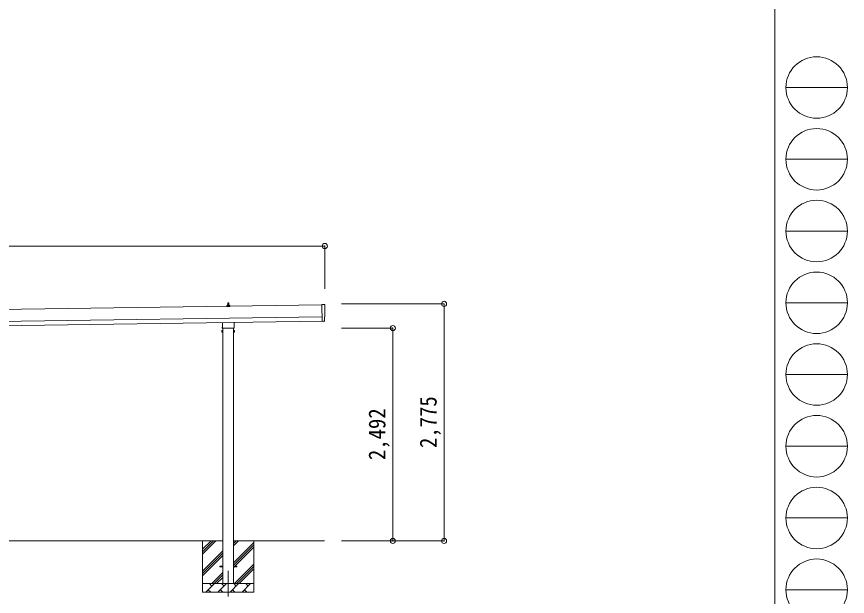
# Model space of a CAD drawing. Units: millimetres at full size, sheet at 1:60. Extents: x -16864 to 16864, y -11640 to 11640.
# Drawn here: x 7132 to 16864, y -8058 to -1270 of the extents above; entities that cross this region are included whole.
import ezdxf
from ezdxf.enums import TextEntityAlignment as Align

# ---------------------------------------------------------------- set-up
doc = ezdxf.new("R2010")
doc.units = ezdxf.units.MM
doc.header["$LTSCALE"] = 60
doc.header["$PDMODE"] = 32
doc.header["$PDSIZE"] = 60
doc.linetypes.add('CHAIN1', pattern=[8, 5, -1, 1, -1])
for name, color, linetype, lineweight in [('0-1_Defpoints', 7, 'CHAIN1', 9), ('0-2_TEXT1', 4, 'Continuous', 9), ('0-3_SHAPE', 7, 'Continuous', 9), ('0-8_TABLE1', 6, 'Continuous', 9), ('F-0', 7, 'Continuous', 9)]:
    doc.layers.add(name, color=color, linetype=linetype, lineweight=lineweight)
doc.styles.add('ＭＳ ゴシック', font='')
doc.styles.get('ＭＳ ゴシック').set_extended_font_data('MS Gothic')

msp = doc.modelspace()

# ---------------------------------------------------------------- linework, layer by layer
at = {"layer": '0-1_Defpoints'}
msp.add_line((9611.45, -7758.15), (9611.45, -8107.15), dxfattribs=at)
at = {"layer": '0-2_TEXT1'}
for p, q in [((10707.14, -4643.95), (4696.52, -4729.82)), ((9593.51, -4662.25), (9593.51, -4654.54)), ((9630.01, -4662.25), (9593.51, -4662.25)), ((9593.89, -4653.75), (9629.63, -4653.75)), ((9594.27, -4653.57), (9600.99, -4651.94)), ((9601.38, -4651.75), (9622.14, -4651.75)), ((9601.76, -4650.97), (9601.76, -4646.75)), ((9602.76, -4646.75), (9620.76, -4646.75)), ((9605.76, -4646.75), (9606.48, -4623.23)), ((9607.48, -4622.25), (9616.03, -4622.25)), ((9617.03, -4623.23), (9617.76, -4646.75)), ((9621.76, -4650.97), (9621.76, -4646.75)), ((9629.24, -4653.57), (9622.52, -4651.94)), ((9630.01, -4662.25), (9630.01, -4654.54)), ((10707.06, -4638.86), (10709.9, -4837.7)), ((10738.74, -4640.07), (10707.06, -4638.86)), ((4698.52, -4869.8), (10709.14, -4783.94)), ((4699.23, -4919.8), (10709.85, -4833.93)), ((9543.15, -4906.24), (9543.15, -4850.6)), ((9679.75, -4848.65), (9679.75, -4906.24)), ((10728.11, -4836.53), (10709.9, -4837.7)), ((10728.79, -4837.16), (10728.11, -4836.53)), ((10729.53, -4837.42), (10736.45, -4836.96)), ((9537.45, -4944.51), (9538.21, -4943.2)), ((9537.45, -4944.51), (9537.45, -4961.51)), ((9537.45, -4961.51), (9538.21, -4962.83)), ((9544.45, -4948.1), (9538.21, -4948.1)), ((9544.45, -4957.92), (9538.21, -4957.92)), ((9544.45, -4962.83), (9538.21, -4962.83)), ((9541.45, -4915.01), (9541.45, -4909.51)), ((9679.39, -4918.51), (9543.52, -4918.51)), ((9546.95, -4962.21), (9544.45, -4962.21)), ((9548.95, -4918.51), (9548.95, -7908.15)), ((9673.95, -7908.15), (9673.95, -4918.51)), ((9675.95, -4962.21), (9678.45, -4962.21)), ((9678.45, -4948.1), (9684.69, -4948.1)), ((9678.45, -4957.92), (9684.69, -4957.92)), ((9678.45, -4962.83), (9684.69, -4962.83)), ((9681.45, -4909.51), (9681.45, -4915.01)), ((9685.45, -4944.51), (9684.69, -4943.2)), ((9685.45, -4961.51), (9684.69, -4962.83)), ((9685.45, -4944.51), (9685.45, -4961.51)), ((9511.45, -7703.65), (9548.95, -7703.65)), ((9511.45, -7712.65), (9511.45, -7703.65)), ((9511.45, -7703.65), (9548.95, -7703.65)), ((9511.45, -7712.65), (9511.45, -7703.65)), ((9511.45, -7712.65), (9548.95, -7712.65)), ((9511.45, -7712.65), (9548.95, -7712.65)), ((9673.95, -7703.65), (9711.45, -7703.65)), ((9673.95, -7703.65), (9711.45, -7703.65)), ((9673.95, -7712.65), (9711.45, -7712.65)), ((9673.95, -7712.65), (9711.45, -7712.65)), ((9711.45, -7712.65), (9711.45, -7703.65)), ((9711.45, -7712.65), (9711.45, -7703.65))]:
    msp.add_line(p, q, dxfattribs=at)
for points in [[(10739.24, -4833.93), (10738.57, -4786.9), (10739.17, -4786.89)], [(9544.45, -4962.83), (9544.45, -4943.2), (9538.21, -4943.2)], [(9544.45, -4962.21), (9544.45, -4943.81), (9546.95, -4943.81)], [(9678.45, -4962.21), (9678.45, -4943.81), (9675.95, -4943.81)], [(9678.45, -4962.83), (9678.45, -4943.2), (9684.69, -4943.2)]]:
    msp.add_lwpolyline(points, dxfattribs=at)
for points in [[(9546.95, -4963.51), (9546.95, -4942.51), (9548.95, -4942.51), (9548.95, -4963.51)], [(9675.95, -4963.51), (9675.95, -4942.51), (9673.95, -4942.51), (9673.95, -4963.51)]]:
    msp.add_lwpolyline(points, close=True, dxfattribs=at)
for centre, radius, start, end in [((9594.51, -4654.54), 1, 103.62699, 180), ((9600.76, -4650.97), 1, 283.62699, 0), ((9605.84, -4647.39), 4.13, 90, 171.17633), ((9602.76, -4647.75), 1, 90, 180), ((9607.48, -4623.25), 1, 90, 178.60509), ((9615.09, -4646.75), 4.83, 133.60282, 180), ((9608.43, -4646.75), 4.83, 0, 46.39718), ((9616.03, -4623.25), 1, 1.39491, 90), ((9617.67, -4647.39), 4.13, 8.82367, 90), ((9620.76, -4647.75), 1, 0, 90), ((9622.76, -4650.97), 1, 180, 256.37301), ((9629.01, -4654.54), 1, 0, 76.37301), ((10729.47, -4836.42), 1, 227.3164, 273.81435), ((9541.8, -4945.65), 4.34, 145.61575, 214.38425), ((9553.69, -4953.01), 16.24, 162.41205, 197.58795), ((9541.8, -4960.37), 4.34, 145.61575, 214.38425), ((9545.45, -4909.51), 4, 125.09963, 180), ((9545.45, -4915.01), 4, 180, 194.47751), ((9545.45, -4915.01), 4, 194.47751, 241.04498), ((9677.45, -4915.01), 4, 298.95502, 345.52249), ((9677.45, -4909.51), 4, 0, 54.90037), ((9677.45, -4915.01), 4, 345.52249, 0), ((9669.21, -4953.01), 16.24, 342.41205, 17.58795), ((9681.11, -4945.65), 4.34, 325.61575, 34.38425), ((9681.11, -4960.37), 4.34, 325.61575, 34.38425)]:
    msp.add_arc(centre, radius, start, end, dxfattribs=at)
for centre, major_axis, ratio, start_param, end_param in [((10738.54, -4643.06), (3, -0.04), 0.99863, 6.2683889, 7.8016218), ((15504.92, -4645.4), (-4762.89, -68.04), 0.99863, 6.268406, 6.2977043), ((10736.24, -4833.96), (2.21, -2.04), 0.9974, 5.5252311, 7.0411395), ((10739.11, -4782.49), (4.41, -0.06), 0.99863, 4.712389, 6.2976778)]:
    msp.add_ellipse(centre, major_axis=major_axis, ratio=ratio, start_param=start_param, end_param=end_param, dxfattribs=at)
at = {"layer": '0-3_SHAPE'}
for p, q in [((9548.95, -7408.15), (6473.95, -7408.15)), ((9311.45, -7408.15), (9311.45, -8008.15)), ((9311.45, -7506.63), (9409.93, -7408.15)), ((9311.45, -7563.2), (9466.5, -7408.15)), ((9311.45, -7534.92), (9438.22, -7408.15)), ((9673.95, -7465.26), (9731.06, -7408.15)), ((9673.95, -7436.98), (9702.78, -7408.15)), ((10739.45, -7408.15), (9673.95, -7408.15)), ((9673.95, -7663.25), (9911.45, -7425.75)), ((9673.95, -7691.54), (9911.45, -7454.04)), ((9673.95, -7719.82), (9911.45, -7482.32)), ((9911.45, -7408.15), (9911.45, -8008.15)), ((9311.45, -7761.19), (9548.95, -7523.69)), ((9311.45, -7789.48), (9548.95, -7551.98)), ((9311.45, -7817.76), (9548.95, -7580.26)), ((9683.61, -7908.15), (9911.45, -7680.31)), ((9419.05, -7908.15), (9548.95, -7778.25)), ((9711.89, -7908.15), (9911.45, -7708.59)), ((9740.18, -7908.15), (9911.45, -7736.88)), ((9447.34, -7908.15), (9548.95, -7806.54)), ((9475.62, -7908.15), (9548.95, -7834.82)), ((9311.45, -7908.15), (9911.45, -7908.15)), ((9349.32, -8008.15), (9449.32, -7908.15)), ((9377.87, -7979.6), (9406.43, -8008.15)), ((9420.77, -7936.71), (9392.21, -7908.15)), ((9490.74, -8008.15), (9590.74, -7908.15)), ((9519.29, -7979.6), (9547.85, -8008.15)), ((9562.19, -7936.71), (9533.63, -7908.15)), ((9632.16, -8008.15), (9732.16, -7908.15)), ((9660.72, -7979.6), (9689.27, -8008.15)), ((9703.61, -7936.71), (9675.06, -7908.15)), ((9773.58, -8008.15), (9873.58, -7908.15)), ((9802.14, -7979.6), (9830.69, -8008.15)), ((9845.03, -7936.71), (9816.48, -7908.15)), ((9911.45, -8008.15), (9311.45, -8008.15))]:
    msp.add_line(p, q, dxfattribs=at)
at = {"layer": '0-8_TABLE1'}
for p, q in [((10742.45, -3955.51), (-1116.55, -3955.51)), ((10742.45, -3955.51), (10742.45, -4455.51)), ((12139.45, -4633.05), (10939.45, -4633.05)), ((12139.45, -7408.15), (12139.45, -4633.05)), ((11539.45, -4916.01), (10939.45, -4916.01)), ((11539.45, -4916.01), (11539.45, -7408.15)), ((12139.45, -7408.15), (10939.45, -7408.15))]:
    msp.add_line(p, q, dxfattribs=at)
for p in [(10742.45, -3955.51), (12139.45, -4633.05), (11539.45, -4916.01), (11539.45, -7408.15), (12139.45, -7408.15)]:
    msp.add_point(p, dxfattribs=at)
at = {"layer": 'F-0', "color": 5, "lineweight": 5}
msp.add_line((16015.88, 11640), (16015.88, -11640), dxfattribs=at)
at = {"layer": 'F-0', "color": 4}
for p, q in [((16144.11, -2100), (16864.12, -2100)), ((16144.11, -2940), (16864.12, -2940)), ((16144.11, -3780), (16864.12, -3780)), ((16144.11, -4620), (16864.12, -4620)), ((16144.11, -5460), (16864.12, -5460)), ((16144.11, -6300), (16864.12, -6300)), ((16144.11, -7140), (16864.12, -7140)), ((16144.11, -7980), (16864.12, -7980))]:
    msp.add_line(p, q, dxfattribs=at)
for centre in [(16504.11, -2100), (16504.11, -2940), (16504.11, -3780), (16504.11, -4620), (16504.11, -5460), (16504.11, -6300), (16504.11, -7140), (16504.11, -7980)]:
    msp.add_circle(centre, 360, dxfattribs=at)

# ---------------------------------------------------------------- texts
at = {"layer": '0-8_TABLE1', "color": 7, "style": 'ＭＳ ゴシック', "width": 0.9}
for s, p in [('2,775', (12111.95, -6320.6)), ('2,492', (11511.95, -6462.08))]:
    msp.add_text(s, height=197.9, rotation=90, dxfattribs=at).set_placement(p, align=Align.BOTTOM_LEFT)

doc.saveas('drawing.dxf')
